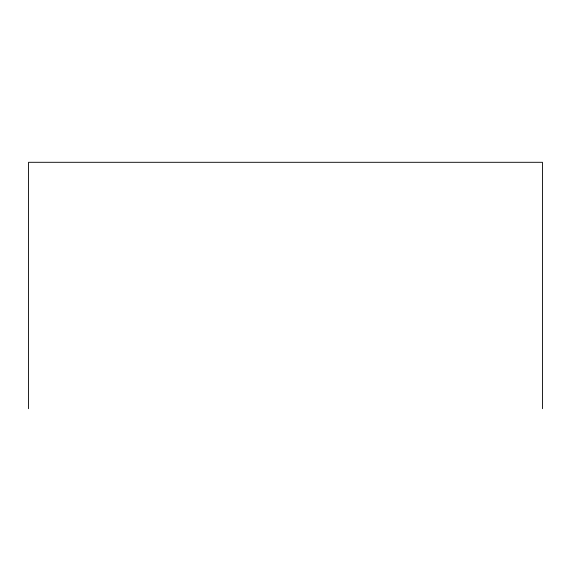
<?xml version="1.0" encoding="UTF-8"?>
<svg xmlns="http://www.w3.org/2000/svg" width="571" height="571" viewBox="0 0 571 571"><rect width="100%" height="100%" fill="white"/><g stroke="black" fill="none" stroke-linecap="round" stroke-linejoin="round"><path stroke-width="0.86" d="M542.45 408.7L542.45 162.3L28.55 162.3L28.55 408.7"/></g></svg>
